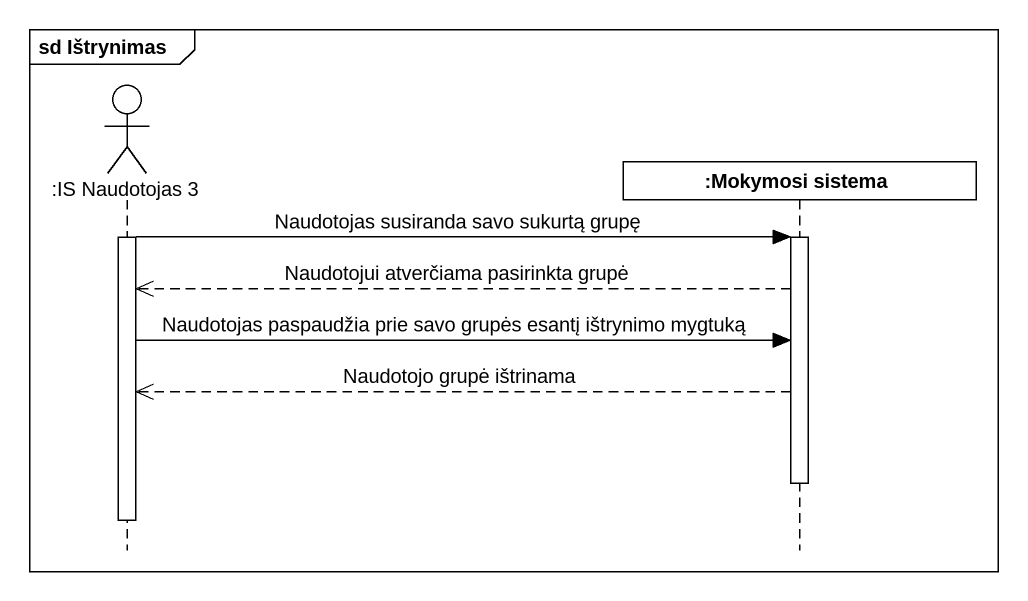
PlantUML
@startuml
mainframe sd Ištrynimas
hide footbox
actor ":IS Naudotojas 3" as IS_Naudotojas_3
participant ":Mokymosi sistema" as Mokymosi_sistema

activate IS_Naudotojas_3
IS_Naudotojas_3 -> Mokymosi_sistema : Naudotojas susiranda savo sukurtą grupę
activate Mokymosi_sistema
Mokymosi_sistema -->> IS_Naudotojas_3 : Naudotojui atverčiama pasirinkta grupė
IS_Naudotojas_3 -> Mokymosi_sistema : Naudotojas paspaudžia prie savo grupės esantį ištrynimo mygtuką
Mokymosi_sistema -->> IS_Naudotojas_3 : Naudotojo grupė ištrinama
deactivate Mokymosi_sistema
deactivate IS_Naudotojas_3
@enduml
